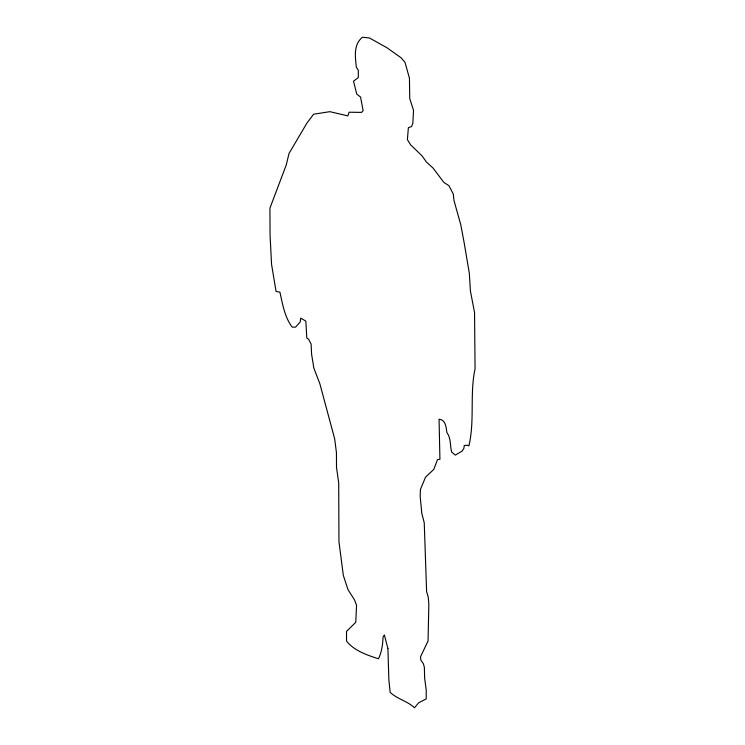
<?xml version="1.0" encoding="UTF-8"?>
<svg xmlns="http://www.w3.org/2000/svg" width="745" height="745" viewBox="0 0 745 745"><rect width="100%" height="100%" fill="white"/><g stroke="black" fill="none" stroke-linecap="round" stroke-linejoin="round"><path stroke-width="1.12" d="M387.912 648.56L388.853 679.654L390.138 692.282C397.01 699.015 407.44 701.026 414.462 707.75L418.709 702.768L426.196 698.894L426.233 689.991L424.65 678.276L424.361 667.296L423.393 663.758L420.804 660.014L420.487 656.848L428.049 640.989L428.85 604.251L428.226 597.099L426.606 591.642L424.24 522.757L421.838 513.519L420.171 496.366L420.431 489.446L425.563 477.107L433.823 469.341L437.464 459.656L439.923 459.265L439.056 419.202C445.92 419.882 446.05 427.304 446.87 432.528C451.163 438.358 449.952 445.445 451.61 451.954L455.325 455.111L462.105 451.079L463.939 448.192L464.237 445.51L467.637 445.277L468.875 445.976C474.919 420.618 469.583 394.012 475.068 368.859L474.546 312.518L470.402 290.988L469.331 273.35L464.154 242.74L460.773 224.748L453.928 200.312L453.333 194.11L448.928 185.691L443.852 182.395L433.096 168.1L426.438 162.047L422.005 155.807L410.57 144.781L407.394 139.632L408.381 127.665L411.566 126.557L412.851 123.242L413.531 110.316L409.722 98.48L409.452 78.281L405.001 62.31L401.173 57.849L387.083 47.82L369.464 37.976L362.415 37.25C353.27 44.691 355.235 56.927 356.371 67.227L358.298 70.198L358.308 77.62L353.521 81.149L356.734 94.103L360.561 97.055L363.132 110.726L361.539 112.393L349.116 112.216L347.85 115.894L329.858 111.675L313.608 114.218L306.912 123.121L289.023 153.451L286.248 164.962L269.932 208.153L270.053 235.029L271.553 264.298L276.05 291.397L279.915 292.142C282.597 304.165 284.627 317.072 292.17 327.139L295.597 327.13L300.272 321.877L300.682 318.124L305.841 321.114L306.8 338.09L308.523 339.087L311.121 344.069L311.606 354.294L313.822 367.983L319.894 383.88L334.673 438.852L336.442 452.671L336.507 467.45L338.705 482.946L338.956 541.745L343.333 575.401L348.045 589.751L354.424 599.725L356.557 605.312L355.765 622.271L346.509 631.443L346.546 641.11C354.117 650.739 367.108 655.144 378.469 658.785C381.71 652.099 382.772 644.518 383.042 637.152L384.346 634.908L387.912 648.56"/></g></svg>
